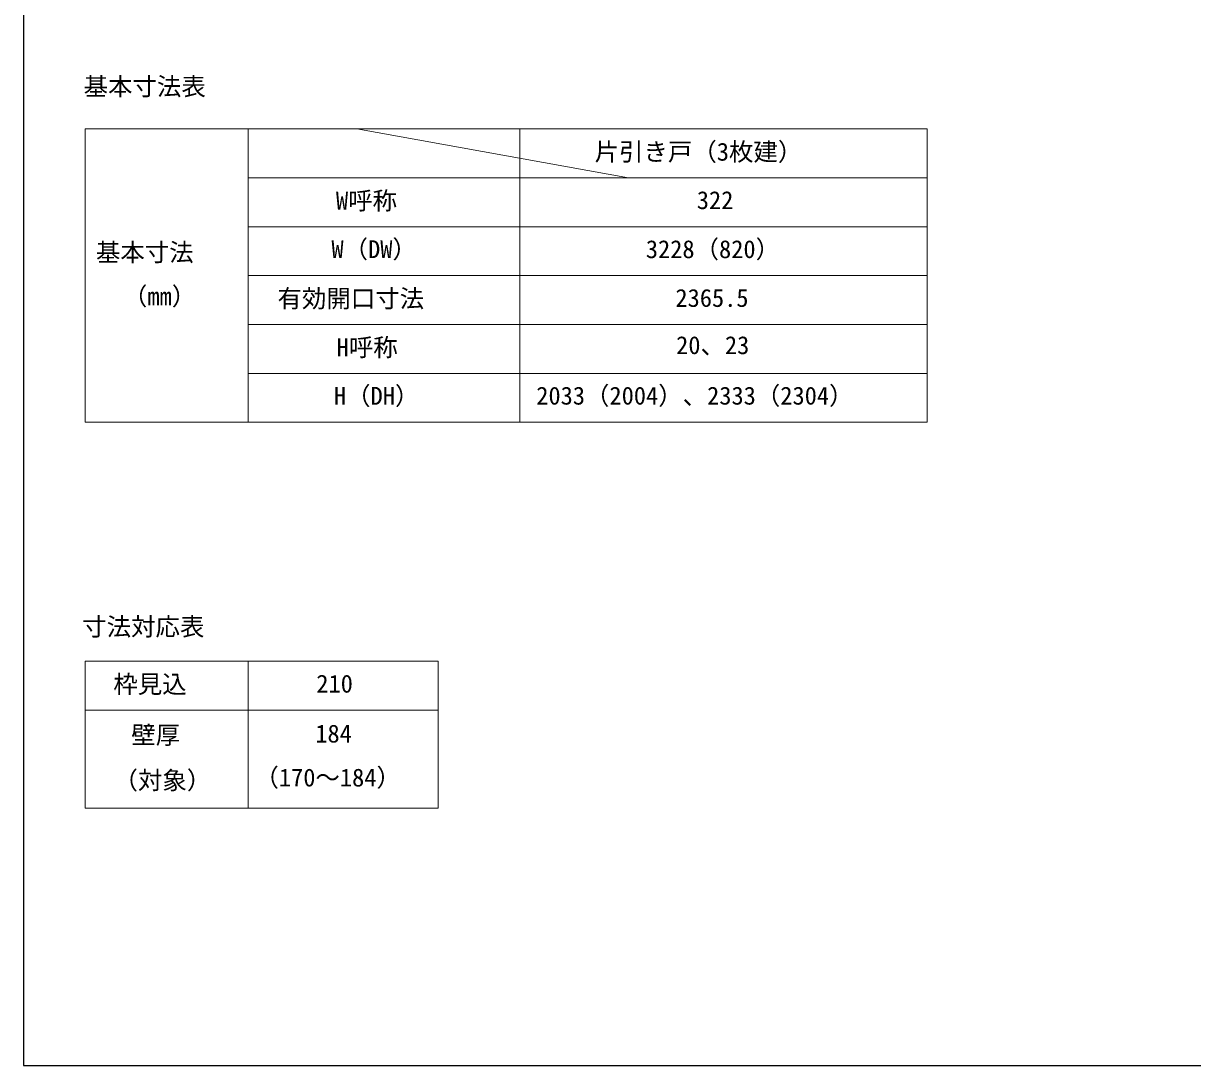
# Model space of a CAD drawing. Units: millimetres, scale not verified. Extents: x -525 to 525, y -783 to 779.
# Drawn here: x -525 to -94.5, y -783.4 to -399.7 of the extents above; entities that cross this region are included whole.
import ezdxf
from ezdxf.enums import TextEntityAlignment as Align

# ---------------------------------------------------------------- set-up
doc = ezdxf.new("R2010")
doc.units = ezdxf.units.MM
doc.header["$LTSCALE"] = 4
doc.layers.add('0-1_TABLE1', color=7, linetype='Continuous', lineweight=18)
doc.layers.add('0-2_USER1', color=3, linetype='Continuous')
doc.layers.add('0-9_YKK_ZWAK', color=7, linetype='Continuous')
doc.styles.add('ＭＳ ゴシック', font='')
doc.styles.get('ＭＳ ゴシック').set_extended_font_data('MS Gothic')

msp = doc.modelspace()

# ---------------------------------------------------------------- linework, layer by layer
at = {"layer": '0-1_TABLE1'}
for p, q in [((-502.215, -438.575), (-192.215, -438.575)), ((-502.215, -438.575), (-502.215, -546.575)), ((-442.215, -438.575), (-442.215, -546.575)), ((-402.215, -438.575), (-302.215, -456.575)), ((-342.215, -438.575), (-342.215, -546.575)), ((-192.215, -438.575), (-192.215, -546.575)), ((-442.215, -456.575), (-192.215, -456.575)), ((-442.215, -474.575), (-192.215, -474.575)), ((-442.215, -492.575), (-192.215, -492.575)), ((-442.215, -510.575), (-192.215, -510.575)), ((-442.215, -528.575), (-192.215, -528.575)), ((-502.215, -546.575), (-192.215, -546.575)), ((-502.215, -634.575), (-372.215, -634.575)), ((-502.215, -634.575), (-502.215, -688.575)), ((-442.215, -634.575), (-442.215, -688.575)), ((-372.215, -634.575), (-372.215, -688.575)), ((-502.215, -652.575), (-372.215, -652.575)), ((-502.215, -688.575), (-372.215, -688.575))]:
    msp.add_line(p, q, dxfattribs=at)
at = {"layer": '0-9_YKK_ZWAK'}
msp.add_line((-525, 746.6), (-525, -783.4), dxfattribs=at)
msp.add_lwpolyline([(-525, -783.4), (525, -783.4), (525, 746.6)], dxfattribs=at)

# ---------------------------------------------------------------- texts
at = {"layer": '0-1_TABLE1', "style": 'ＭＳ ゴシック'}
for s, p in [('片引き戸（3枚建）', (-314.67, -452.254)), ('W呼称', (-409.909, -470.279)), ('322', (-277.034, -470.075)), ('基本寸法', (-498.295, -489.268)), ('W（DW）', (-411.571, -488.126)), ('3228（820）', (-295.801, -488.126)), ('（mm）', (-488.349, -505.444)), ('有効開口寸法', (-431.437, -506.279)), ('2365.5', (-284.909, -506.075)), ('H呼称', (-409.653, -524.279)), ('20、23', (-284.653, -523.461)), ('H（DH）', (-410.65, -542.126)), ('2033（2004）、2333（2304）', (-336.147, -542.049)), ('枠見込', (-491.877, -648.254)), ('210', (-417.136, -648.075)), ('壁厚', (-485.281, -666.961)), ('184', (-417.519, -666.45)), ('（対象）', (-491.826, -683.649)), ('（170～184）', (-439.917, -682.626))]:
    msp.add_text(s, height=6.598, dxfattribs=at).set_placement(p, align=Align.BOTTOM_LEFT)
at = {"layer": '0-2_USER1', "style": 'ＭＳ ゴシック'}
for s, p in [('基本寸法表', (-502.827, -428.214)), ('寸法対応表', (-503.34, -627.109))]:
    msp.add_text(s, height=6.598, dxfattribs=at).set_placement(p, align=Align.BOTTOM_LEFT)

doc.saveas('drawing.dxf')
